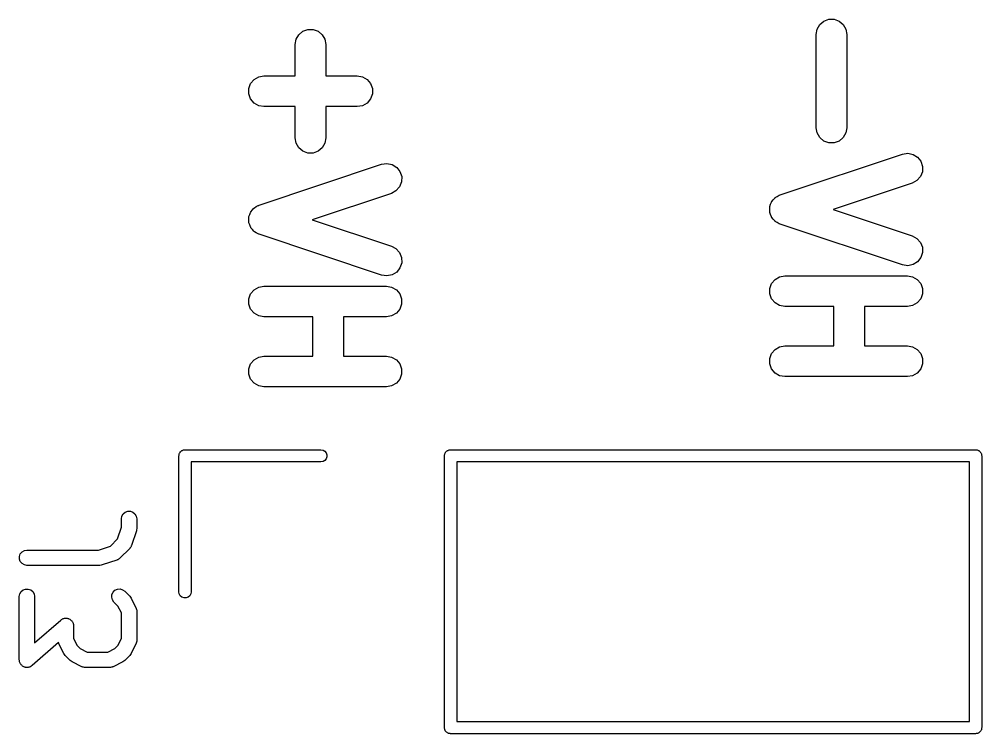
# Model space of a CAD drawing. Extents: x 70 to 226, y -104 to -44.
# Drawn here: x 164.66 to 174.09, y -102.66 to -95.67 of the extents above; entities that cross this region are included whole.
import ezdxf

# ---------------------------------------------------------------- set-up
doc = ezdxf.new("R2010")
doc.units = 0
doc.header["$MEASUREMENT"] = 0
doc.layers.add('BLACK', color=7, linetype='CONTINUOUS')

msp = doc.modelspace()

# ---------------------------------------------------------------- linework, layer by layer
at = {"layer": 'Black'}
for p, q in [((172.473, -95.763), (172.499, -95.7179)), ((172.499, -95.7179), (172.539, -95.6844)), ((172.539, -95.6844), (172.588, -95.6666)), ((172.588, -95.6666), (172.64, -95.6666)), ((172.64, -95.6666), (172.689, -95.6844)), ((172.689, -95.6844), (172.729, -95.7179)), ((172.729, -95.7179), (172.755, -95.763)), ((167.373, -95.863), (167.399, -95.8179)), ((167.399, -95.8179), (167.439, -95.7844)), ((167.439, -95.7844), (167.488, -95.7666)), ((167.488, -95.7666), (167.54, -95.7666)), ((167.54, -95.7666), (167.589, -95.7844)), ((167.589, -95.7844), (167.629, -95.8179)), ((167.629, -95.8179), (167.655, -95.863)), ((172.464, -95.8143), (172.473, -95.763)), ((172.464, -96.7286), (172.464, -95.8143)), ((172.755, -95.763), (172.764, -95.8143)), ((172.764, -95.8143), (172.764, -96.7286)), ((167.364, -95.9143), (167.373, -95.863)), ((167.364, -96.2214), (167.364, -95.9143)), ((167.655, -95.863), (167.664, -95.9143)), ((167.664, -95.9143), (167.664, -96.2214)), ((166.909, -96.3454), (166.927, -96.2964)), ((166.927, -96.2964), (166.961, -96.2565)), ((166.961, -96.2565), (167.006, -96.2305)), ((167.006, -96.2305), (167.057, -96.2214)), ((167.057, -96.2214), (167.364, -96.2214)), ((167.664, -96.2214), (167.971, -96.2214)), ((167.971, -96.2214), (168.023, -96.2305)), ((168.023, -96.2305), (168.068, -96.2565)), ((168.068, -96.2565), (168.101, -96.2964)), ((168.101, -96.2964), (168.119, -96.3454)), ((166.909, -96.3975), (166.909, -96.3454)), ((168.119, -96.3454), (168.119, -96.3975)), ((166.927, -96.4464), (166.909, -96.3975)), ((166.961, -96.4863), (166.927, -96.4464)), ((167.006, -96.5124), (166.961, -96.4863)), ((168.068, -96.4863), (168.023, -96.5124)), ((168.101, -96.4464), (168.068, -96.4863)), ((168.119, -96.3975), (168.101, -96.4464)), ((167.057, -96.5214), (167.006, -96.5124)), ((167.364, -96.5214), (167.057, -96.5214)), ((167.364, -96.8286), (167.364, -96.5214)), ((167.971, -96.5214), (167.664, -96.5214)), ((167.664, -96.5214), (167.664, -96.8286)), ((168.023, -96.5124), (167.971, -96.5214)), ((172.473, -96.7799), (172.464, -96.7286)), ((172.764, -96.7286), (172.755, -96.7799)), ((167.373, -96.8799), (167.364, -96.8286)), ((167.664, -96.8286), (167.655, -96.8799)), ((172.499, -96.825), (172.473, -96.7799)), ((172.539, -96.8585), (172.499, -96.825)), ((172.588, -96.8763), (172.539, -96.8585)), ((172.689, -96.8585), (172.64, -96.8763)), ((172.729, -96.825), (172.689, -96.8585)), ((172.755, -96.7799), (172.729, -96.825)), ((167.399, -96.925), (167.373, -96.8799)), ((167.439, -96.9585), (167.399, -96.925)), ((167.488, -96.9763), (167.439, -96.9585)), ((167.589, -96.9585), (167.54, -96.9763)), ((167.629, -96.925), (167.589, -96.9585)), ((167.655, -96.8799), (167.629, -96.925)), ((172.64, -96.8763), (172.588, -96.8763)), ((167.54, -96.9763), (167.488, -96.9763)), ((172.11, -97.3863), (173.31, -96.9863)), ((173.31, -96.9863), (173.361, -96.9786)), ((173.361, -96.9786), (173.412, -96.9891)), ((173.412, -96.9891), (173.457, -97.0163)), ((173.457, -97.0163), (173.489, -97.0571)), ((167.01, -97.4863), (168.21, -97.0863)), ((168.21, -97.0863), (168.261, -97.0786)), ((168.261, -97.0786), (168.312, -97.0891)), ((168.312, -97.0891), (168.357, -97.1163)), ((168.357, -97.1163), (168.389, -97.1571)), ((173.489, -97.0571), (173.506, -97.1066)), ((173.506, -97.1066), (173.504, -97.1586)), ((168.389, -97.1571), (168.406, -97.2066)), ((168.406, -97.2066), (168.404, -97.2586)), ((173.485, -97.2071), (173.45, -97.2461)), ((173.504, -97.1586), (173.485, -97.2071)), ((168.385, -97.3071), (168.35, -97.3461)), ((168.404, -97.2586), (168.385, -97.3071)), ((173.405, -97.2709), (172.631, -97.5286)), ((173.45, -97.2461), (173.405, -97.2709)), ((168.305, -97.3709), (167.531, -97.6286)), ((168.35, -97.3461), (168.305, -97.3709)), ((172.029, -97.4501), (172.044, -97.4336)), ((172.044, -97.4336), (172.058, -97.4163)), ((172.058, -97.4163), (172.061, -97.4142)), ((172.061, -97.4142), (172.064, -97.4111)), ((172.064, -97.4111), (172.083, -97.4006)), ((172.083, -97.4006), (172.102, -97.3891)), ((172.102, -97.3891), (172.106, -97.3882)), ((172.106, -97.3882), (172.11, -97.3863)), ((166.944, -97.5336), (166.958, -97.5163)), ((166.958, -97.5163), (166.961, -97.5142)), ((166.961, -97.5142), (166.964, -97.5111)), ((166.964, -97.5111), (166.983, -97.5006)), ((166.983, -97.5006), (167.002, -97.4891)), ((167.002, -97.4891), (167.006, -97.4882)), ((167.006, -97.4882), (167.01, -97.4863)), ((172.009, -97.5066), (172.01, -97.5026)), ((172.009, -97.5286), (172.009, -97.5066)), ((172.01, -97.4985), (172.018, -97.478)), ((172.01, -97.5026), (172.01, -97.4985)), ((172.018, -97.478), (172.025, -97.4571)), ((172.025, -97.4571), (172.028, -97.4539)), ((172.028, -97.4539), (172.029, -97.4501)), ((166.909, -97.6066), (166.91, -97.6026)), ((166.909, -97.6286), (166.909, -97.6066)), ((166.91, -97.5985), (166.918, -97.578)), ((166.91, -97.6026), (166.91, -97.5985)), ((166.918, -97.578), (166.925, -97.5571)), ((166.925, -97.5571), (166.928, -97.5539)), ((166.928, -97.5539), (166.929, -97.5501)), ((166.929, -97.5501), (166.944, -97.5336)), ((172.009, -97.5506), (172.009, -97.5286)), ((172.01, -97.5545), (172.009, -97.5506)), ((172.01, -97.5586), (172.01, -97.5545)), ((172.018, -97.5791), (172.01, -97.5586)), ((172.025, -97.6), (172.018, -97.5791)), ((172.028, -97.6032), (172.025, -97.6)), ((172.029, -97.6071), (172.028, -97.6032)), ((172.044, -97.6236), (172.029, -97.6071)), ((172.631, -97.5286), (173.405, -97.7863)), ((166.909, -97.6506), (166.909, -97.6286)), ((166.91, -97.6545), (166.909, -97.6506)), ((166.91, -97.6586), (166.91, -97.6545)), ((166.918, -97.6791), (166.91, -97.6586)), ((166.925, -97.7), (166.918, -97.6791)), ((166.928, -97.7032), (166.925, -97.7)), ((166.929, -97.7071), (166.928, -97.7032)), ((166.944, -97.7236), (166.929, -97.7071)), ((167.531, -97.6286), (168.305, -97.8863)), ((172.058, -97.6408), (172.044, -97.6236)), ((172.061, -97.643), (172.058, -97.6408)), ((172.064, -97.6461), (172.061, -97.643)), ((172.083, -97.6565), (172.064, -97.6461)), ((172.102, -97.6681), (172.083, -97.6565)), ((172.106, -97.6689), (172.102, -97.6681)), ((172.11, -97.6709), (172.106, -97.6689)), ((173.31, -98.0709), (172.11, -97.6709)), ((166.958, -97.7408), (166.944, -97.7236)), ((166.961, -97.743), (166.958, -97.7408)), ((166.964, -97.7461), (166.961, -97.743)), ((166.983, -97.7565), (166.964, -97.7461)), ((167.002, -97.7681), (166.983, -97.7565)), ((167.006, -97.7689), (167.002, -97.7681)), ((167.01, -97.7709), (167.006, -97.7689)), ((168.21, -98.1709), (167.01, -97.7709)), ((173.405, -97.7863), (173.45, -97.8111)), ((168.305, -97.8863), (168.35, -97.9111)), ((173.45, -97.8111), (173.485, -97.8501)), ((173.485, -97.8501), (173.504, -97.8985)), ((173.504, -97.8985), (173.506, -97.9506)), ((168.35, -97.9111), (168.385, -97.9501)), ((168.385, -97.9501), (168.404, -97.9985)), ((168.404, -97.9985), (168.406, -98.0506)), ((173.506, -97.9506), (173.489, -98)), ((168.406, -98.0506), (168.389, -98.1)), ((173.361, -98.0785), (173.31, -98.0709)), ((173.412, -98.0681), (173.361, -98.0785)), ((173.457, -98.0408), (173.412, -98.0681)), ((173.489, -98), (173.457, -98.0408)), ((168.261, -98.1785), (168.21, -98.1709)), ((168.312, -98.1681), (168.261, -98.1785)), ((168.357, -98.1408), (168.312, -98.1681)), ((168.389, -98.1), (168.357, -98.1408)), ((172.061, -98.2137), (172.106, -98.1876)), ((172.106, -98.1876), (172.157, -98.1786)), ((172.157, -98.1786), (173.357, -98.1786)), ((173.357, -98.1786), (173.408, -98.1876)), ((173.408, -98.1876), (173.454, -98.2137)), ((167.006, -98.2876), (167.057, -98.2786)), ((167.057, -98.2786), (168.257, -98.2786)), ((168.257, -98.2786), (168.308, -98.2876)), ((172.009, -98.3025), (172.027, -98.2536)), ((172.027, -98.2536), (172.061, -98.2137)), ((173.454, -98.2137), (173.487, -98.2536)), ((173.487, -98.2536), (173.505, -98.3025)), ((166.909, -98.4025), (166.927, -98.3536)), ((166.927, -98.3536), (166.961, -98.3137)), ((166.961, -98.3137), (167.006, -98.2876)), ((168.308, -98.2876), (168.354, -98.3137)), ((168.354, -98.3137), (168.387, -98.3536)), ((168.387, -98.3536), (168.405, -98.4025)), ((172.009, -98.3546), (172.009, -98.3025)), ((172.027, -98.4036), (172.009, -98.3546)), ((173.505, -98.3546), (173.487, -98.4036)), ((173.505, -98.3025), (173.505, -98.3546)), ((166.909, -98.4546), (166.909, -98.4025)), ((166.927, -98.5036), (166.909, -98.4546)), ((168.405, -98.4546), (168.387, -98.5036)), ((168.405, -98.4025), (168.405, -98.4546)), ((172.061, -98.4435), (172.027, -98.4036)), ((172.106, -98.4695), (172.061, -98.4435)), ((172.157, -98.4786), (172.106, -98.4695)), ((173.408, -98.4695), (173.357, -98.4786)), ((173.454, -98.4435), (173.408, -98.4695)), ((173.487, -98.4036), (173.454, -98.4435)), ((166.961, -98.5435), (166.927, -98.5036)), ((167.006, -98.5695), (166.961, -98.5435)), ((168.354, -98.5435), (168.308, -98.5695)), ((168.387, -98.5036), (168.354, -98.5435)), ((172.636, -98.4786), (172.157, -98.4786)), ((172.636, -98.8643), (172.636, -98.4786)), ((173.357, -98.4786), (172.936, -98.4786)), ((172.936, -98.4786), (172.936, -98.8643)), ((167.057, -98.5786), (167.006, -98.5695)), ((167.536, -98.5786), (167.057, -98.5786)), ((167.536, -98.9643), (167.536, -98.5786)), ((168.257, -98.5786), (167.836, -98.5786)), ((167.836, -98.5786), (167.836, -98.9643)), ((168.308, -98.5695), (168.257, -98.5786)), ((172.009, -98.9882), (172.027, -98.9393)), ((172.027, -98.9393), (172.061, -98.8994)), ((172.061, -98.8994), (172.106, -98.8733)), ((172.106, -98.8733), (172.157, -98.8643)), ((172.157, -98.8643), (172.636, -98.8643)), ((172.936, -98.8643), (173.357, -98.8643)), ((173.357, -98.8643), (173.408, -98.8733)), ((173.408, -98.8733), (173.454, -98.8994)), ((173.454, -98.8994), (173.487, -98.9393)), ((173.487, -98.9393), (173.505, -98.9882)), ((166.927, -99.0393), (166.961, -98.9994)), ((166.961, -98.9994), (167.006, -98.9733)), ((167.006, -98.9733), (167.057, -98.9643)), ((167.057, -98.9643), (167.536, -98.9643)), ((167.836, -98.9643), (168.257, -98.9643)), ((168.257, -98.9643), (168.308, -98.9733)), ((168.308, -98.9733), (168.354, -98.9994)), ((168.354, -98.9994), (168.387, -99.0393)), ((172.009, -99.0403), (172.009, -98.9882)), ((173.505, -98.9882), (173.505, -99.0403)), ((166.909, -99.0882), (166.927, -99.0393)), ((166.909, -99.1403), (166.909, -99.0882)), ((168.387, -99.0393), (168.405, -99.0882)), ((168.405, -99.0882), (168.405, -99.1403)), ((172.027, -99.0893), (172.009, -99.0403)), ((172.061, -99.1292), (172.027, -99.0893)), ((172.106, -99.1552), (172.061, -99.1292)), ((173.454, -99.1292), (173.408, -99.1552)), ((173.487, -99.0893), (173.454, -99.1292)), ((173.505, -99.0403), (173.487, -99.0893)), ((166.927, -99.1893), (166.909, -99.1403)), ((166.961, -99.2292), (166.927, -99.1893)), ((168.387, -99.1893), (168.354, -99.2292)), ((168.405, -99.1403), (168.387, -99.1893)), ((172.157, -99.1643), (172.106, -99.1552)), ((173.357, -99.1643), (172.157, -99.1643)), ((173.408, -99.1552), (173.357, -99.1643)), ((167.006, -99.2552), (166.961, -99.2292)), ((167.057, -99.2643), (167.006, -99.2552)), ((168.257, -99.2643), (167.057, -99.2643)), ((168.308, -99.2552), (168.257, -99.2643)), ((168.354, -99.2292), (168.308, -99.2552)), ((166.26, -99.8862), (166.264, -99.8836)), ((166.264, -99.8836), (166.27, -99.8827)), ((166.27, -99.8827), (166.275, -99.8809)), ((166.275, -99.8809), (166.28, -99.8809)), ((166.28, -99.8809), (166.285, -99.88)), ((166.285, -99.88), (167.615, -99.88)), ((167.615, -99.88), (167.636, -99.8836)), ((167.636, -99.8836), (167.654, -99.894)), ((168.86, -99.8862), (168.864, -99.8836)), ((168.864, -99.8836), (168.87, -99.8827)), ((168.87, -99.8827), (168.875, -99.8809)), ((168.875, -99.8809), (168.88, -99.8809)), ((168.88, -99.8809), (168.885, -99.88)), ((168.885, -99.88), (174.025, -99.88)), ((174.025, -99.88), (174.03, -99.8809)), ((174.03, -99.8809), (174.035, -99.8809)), ((174.035, -99.8809), (174.04, -99.8827)), ((174.04, -99.8827), (174.046, -99.8836)), ((174.046, -99.8836), (174.05, -99.8862)), ((166.225, -99.94), (166.226, -99.9348)), ((166.225, -101.27), (166.225, -99.94)), ((166.226, -99.9296), (166.228, -99.9247)), ((166.226, -99.9348), (166.226, -99.9296)), ((166.228, -99.9247), (166.229, -99.9195)), ((166.229, -99.9195), (166.231, -99.9149)), ((166.231, -99.9149), (166.233, -99.91)), ((166.233, -99.91), (166.236, -99.906)), ((166.236, -99.906), (166.239, -99.9014)), ((166.239, -99.9014), (166.243, -99.8981)), ((166.243, -99.8981), (166.246, -99.894)), ((166.246, -99.894), (166.251, -99.8914)), ((166.251, -99.8914), (166.255, -99.888)), ((166.255, -99.888), (166.26, -99.8862)), ((167.654, -99.894), (167.667, -99.91)), ((167.667, -99.97), (167.654, -99.986)), ((167.667, -99.91), (167.674, -99.9296)), ((167.674, -99.9504), (167.667, -99.97)), ((167.674, -99.9296), (167.674, -99.9504)), ((168.825, -99.94), (168.826, -99.9348)), ((168.825, -102.6), (168.825, -99.94)), ((168.826, -99.9296), (168.828, -99.9247)), ((168.826, -99.9348), (168.826, -99.9296)), ((168.828, -99.9247), (168.829, -99.9195)), ((168.829, -99.9195), (168.831, -99.9149)), ((168.831, -99.9149), (168.833, -99.91)), ((168.833, -99.91), (168.836, -99.906)), ((168.836, -99.906), (168.839, -99.9014)), ((168.839, -99.9014), (168.843, -99.8981)), ((168.843, -99.8981), (168.846, -99.894)), ((168.846, -99.894), (168.851, -99.8914)), ((168.851, -99.8914), (168.855, -99.888)), ((168.855, -99.888), (168.86, -99.8862)), ((174.05, -99.8862), (174.055, -99.888)), ((174.055, -99.888), (174.059, -99.8914)), ((174.059, -99.8914), (174.064, -99.894)), ((174.064, -99.894), (174.067, -99.8981)), ((174.067, -99.8981), (174.071, -99.9014)), ((174.071, -99.9014), (174.074, -99.906)), ((174.074, -99.906), (174.077, -99.91)), ((174.077, -99.91), (174.079, -99.9149)), ((174.079, -99.9149), (174.081, -99.9195)), ((174.081, -99.9195), (174.082, -99.9247)), ((174.082, -99.9247), (174.084, -99.9296)), ((174.084, -99.9296), (174.084, -99.9348)), ((174.084, -99.9348), (174.085, -99.94)), ((174.085, -99.94), (174.085, -102.6)), ((167.615, -100), (166.345, -100)), ((166.345, -100), (166.345, -101.27)), ((167.636, -99.9964), (167.615, -100)), ((167.654, -99.986), (167.636, -99.9964)), ((168.945, -100), (168.945, -102.54)), ((173.965, -100), (168.945, -100)), ((173.965, -102.54), (173.965, -100)), ((165.662, -100.556), (165.667, -100.53)), ((165.667, -100.53), (165.68, -100.508)), ((165.68, -100.508), (165.7, -100.491)), ((165.7, -100.491), (165.724, -100.482)), ((165.724, -100.482), (165.75, -100.482)), ((165.75, -100.482), (165.775, -100.491)), ((165.775, -100.491), (165.795, -100.508)), ((165.795, -100.508), (165.808, -100.53)), ((165.808, -100.53), (165.812, -100.556)), ((165.662, -100.639), (165.662, -100.556)), ((165.812, -100.556), (165.812, -100.651)), ((165.624, -100.753), (165.662, -100.639)), ((165.809, -100.675), (165.761, -100.818)), ((165.81, -100.663), (165.809, -100.675)), ((165.812, -100.651), (165.81, -100.663)), ((165.439, -100.862), (165.554, -100.823)), ((165.554, -100.823), (165.624, -100.753)), ((165.758, -100.826), (165.753, -100.833)), ((165.759, -100.821), (165.758, -100.826)), ((165.761, -100.818), (165.759, -100.821)), ((164.664, -100.924), (164.672, -100.899)), ((164.672, -100.899), (164.689, -100.879)), ((164.689, -100.879), (164.712, -100.866)), ((164.712, -100.866), (164.737, -100.862)), ((164.737, -100.862), (165.439, -100.862)), ((165.743, -100.847), (165.648, -100.942)), ((165.745, -100.843), (165.743, -100.847)), ((165.749, -100.84), (165.745, -100.843)), ((165.753, -100.833), (165.749, -100.84)), ((164.664, -100.95), (164.664, -100.924)), ((164.672, -100.974), (164.664, -100.95)), ((164.689, -100.994), (164.672, -100.974)), ((164.712, -101.007), (164.689, -100.994)), ((164.737, -101.012), (164.712, -101.007)), ((165.452, -101.012), (164.737, -101.012)), ((165.464, -101.01), (165.452, -101.012)), ((165.475, -101.008), (165.464, -101.01)), ((165.618, -100.96), (165.475, -101.008)), ((165.622, -100.958), (165.618, -100.96)), ((165.626, -100.957), (165.622, -100.958)), ((165.633, -100.952), (165.626, -100.957)), ((165.641, -100.948), (165.633, -100.952)), ((165.644, -100.945), (165.641, -100.948)), ((165.648, -100.942), (165.644, -100.945)), ((164.662, -101.318), (164.667, -101.292)), ((164.667, -101.292), (164.68, -101.269)), ((164.68, -101.269), (164.7, -101.253)), ((164.7, -101.253), (164.724, -101.244)), ((164.724, -101.244), (164.75, -101.244)), ((164.75, -101.244), (164.775, -101.253)), ((164.775, -101.253), (164.795, -101.269)), ((164.795, -101.269), (164.808, -101.292)), ((164.808, -101.292), (164.812, -101.318)), ((165.57, -101.298), (165.581, -101.275)), ((165.581, -101.275), (165.599, -101.256)), ((165.599, -101.256), (165.623, -101.245)), ((165.623, -101.245), (165.649, -101.243)), ((165.649, -101.243), (165.674, -101.25)), ((165.674, -101.25), (165.695, -101.265)), ((165.695, -101.265), (165.743, -101.312)), ((166.229, -101.291), (166.225, -101.27)), ((166.239, -101.309), (166.229, -101.291)), ((166.341, -101.291), (166.331, -101.309)), ((166.345, -101.27), (166.341, -101.291)), ((164.662, -101.937), (164.662, -101.318)), ((164.812, -101.318), (164.812, -101.771)), ((165.567, -101.324), (165.57, -101.298)), ((165.574, -101.349), (165.567, -101.324)), ((165.589, -101.371), (165.574, -101.349)), ((165.628, -101.41), (165.589, -101.371)), ((165.743, -101.312), (165.75, -101.322)), ((165.75, -101.322), (165.757, -101.332)), ((165.757, -101.332), (165.804, -101.427)), ((166.255, -101.322), (166.239, -101.309)), ((166.275, -101.329), (166.255, -101.322)), ((166.295, -101.329), (166.275, -101.329)), ((166.315, -101.322), (166.295, -101.329)), ((166.331, -101.309), (166.315, -101.322)), ((165.662, -101.478), (165.628, -101.41)), ((165.662, -101.728), (165.662, -101.478)), ((165.804, -101.427), (165.806, -101.431)), ((165.806, -101.431), (165.808, -101.435)), ((165.808, -101.435), (165.809, -101.443)), ((165.809, -101.443), (165.812, -101.452)), ((165.812, -101.452), (165.812, -101.456)), ((165.812, -101.456), (165.812, -101.46)), ((165.812, -101.46), (165.812, -101.746)), ((164.812, -101.771), (165.069, -101.547)), ((165.069, -101.547), (165.075, -101.543)), ((165.075, -101.543), (165.081, -101.538)), ((165.081, -101.538), (165.086, -101.536)), ((165.086, -101.536), (165.091, -101.533)), ((165.091, -101.533), (165.098, -101.532)), ((165.098, -101.532), (165.105, -101.529)), ((165.105, -101.529), (165.111, -101.529)), ((165.111, -101.529), (165.117, -101.528)), ((165.117, -101.528), (165.124, -101.529)), ((165.124, -101.529), (165.131, -101.529)), ((165.131, -101.529), (165.137, -101.531)), ((165.137, -101.531), (165.143, -101.532)), ((165.143, -101.532), (165.149, -101.536)), ((165.149, -101.536), (165.156, -101.538)), ((165.156, -101.538), (165.16, -101.542)), ((165.16, -101.542), (165.165, -101.545)), ((165.165, -101.545), (165.17, -101.55)), ((165.17, -101.55), (165.176, -101.555)), ((165.176, -101.555), (165.179, -101.56)), ((165.179, -101.56), (165.182, -101.564)), ((165.182, -101.564), (165.185, -101.571)), ((165.185, -101.571), (165.189, -101.578)), ((165.189, -101.578), (165.19, -101.583)), ((165.19, -101.583), (165.192, -101.589)), ((165.192, -101.589), (165.192, -101.596)), ((165.192, -101.596), (165.193, -101.603)), ((165.193, -101.603), (165.193, -101.728)), ((165.047, -101.766), (164.787, -101.993)), ((165.048, -101.772), (165.047, -101.766)), ((165.193, -101.728), (165.228, -101.797)), ((165.628, -101.797), (165.662, -101.728)), ((165.809, -101.763), (165.808, -101.772)), ((165.812, -101.755), (165.809, -101.763)), ((165.812, -101.746), (165.812, -101.75)), ((165.812, -101.75), (165.812, -101.755)), ((165.05, -101.776), (165.048, -101.772)), ((165.051, -101.78), (165.05, -101.776)), ((165.099, -101.875), (165.051, -101.78)), ((165.228, -101.797), (165.258, -101.827)), ((165.258, -101.827), (165.327, -101.862)), ((165.327, -101.862), (165.529, -101.862)), ((165.529, -101.862), (165.598, -101.827)), ((165.598, -101.827), (165.628, -101.797)), ((165.804, -101.78), (165.757, -101.875)), ((165.806, -101.776), (165.804, -101.78)), ((165.808, -101.772), (165.806, -101.776)), ((164.664, -101.944), (164.662, -101.937)), ((164.664, -101.951), (164.664, -101.944)), ((164.666, -101.957), (164.664, -101.951)), ((165.106, -101.885), (165.099, -101.875)), ((165.113, -101.894), (165.106, -101.885)), ((165.161, -101.942), (165.113, -101.894)), ((165.17, -101.949), (165.161, -101.942)), ((165.18, -101.956), (165.17, -101.949)), ((165.275, -102.004), (165.18, -101.956)), ((165.676, -101.956), (165.58, -102.004)), ((165.685, -101.949), (165.676, -101.956)), ((165.695, -101.942), (165.685, -101.949)), ((165.743, -101.894), (165.695, -101.942)), ((165.75, -101.885), (165.743, -101.894)), ((165.757, -101.875), (165.75, -101.885)), ((164.667, -101.962), (164.666, -101.957)), ((164.671, -101.969), (164.667, -101.962)), ((164.673, -101.976), (164.671, -101.969)), ((164.677, -101.98), (164.673, -101.976)), ((164.68, -101.985), (164.677, -101.98)), ((164.686, -101.99), (164.68, -101.985)), ((164.69, -101.995), (164.686, -101.99)), ((164.695, -101.998), (164.69, -101.995)), ((164.7, -102.002), (164.695, -101.998)), ((164.707, -102.004), (164.7, -102.002)), ((164.713, -102.008), (164.707, -102.004)), ((164.719, -102.009), (164.713, -102.008)), ((164.724, -102.011), (164.719, -102.009)), ((164.732, -102.011), (164.724, -102.011)), ((164.739, -102.012), (164.732, -102.011)), ((164.745, -102.011), (164.739, -102.012)), ((164.75, -102.011), (164.745, -102.011)), ((164.757, -102.008), (164.75, -102.011)), ((164.764, -102.007), (164.757, -102.008)), ((164.769, -102.004), (164.764, -102.007)), ((164.775, -102.002), (164.769, -102.004)), ((164.78, -101.997), (164.775, -102.002)), ((164.787, -101.993), (164.78, -101.997)), ((165.279, -102.005), (165.275, -102.004)), ((165.283, -102.007), (165.279, -102.005)), ((165.292, -102.009), (165.283, -102.007)), ((165.3, -102.011), (165.292, -102.009)), ((165.305, -102.011), (165.3, -102.011)), ((165.309, -102.012), (165.305, -102.011)), ((165.547, -102.012), (165.309, -102.012)), ((165.551, -102.011), (165.547, -102.012)), ((165.555, -102.011), (165.551, -102.011)), ((165.564, -102.009), (165.555, -102.011)), ((165.573, -102.007), (165.564, -102.009)), ((165.576, -102.005), (165.573, -102.007)), ((165.58, -102.004), (165.576, -102.005)), ((168.826, -102.605), (168.825, -102.6)), ((168.826, -102.61), (168.826, -102.605)), ((168.828, -102.615), (168.826, -102.61)), ((168.829, -102.621), (168.828, -102.615)), ((168.945, -102.54), (173.965, -102.54)), ((174.082, -102.615), (174.081, -102.621)), ((174.084, -102.61), (174.082, -102.615)), ((174.085, -102.6), (174.084, -102.605)), ((174.084, -102.605), (174.084, -102.61)), ((168.831, -102.625), (168.829, -102.621)), ((168.833, -102.63), (168.831, -102.625)), ((168.836, -102.634), (168.833, -102.63)), ((168.839, -102.639), (168.836, -102.634)), ((168.843, -102.642), (168.839, -102.639)), ((168.846, -102.646), (168.843, -102.642)), ((168.851, -102.649), (168.846, -102.646)), ((168.855, -102.652), (168.851, -102.649)), ((168.86, -102.654), (168.855, -102.652)), ((168.864, -102.656), (168.86, -102.654)), ((168.87, -102.657), (168.864, -102.656)), ((168.875, -102.659), (168.87, -102.657)), ((168.88, -102.659), (168.875, -102.659)), ((168.885, -102.66), (168.88, -102.659)), ((174.025, -102.66), (168.885, -102.66)), ((174.03, -102.659), (174.025, -102.66)), ((174.035, -102.659), (174.03, -102.659)), ((174.04, -102.657), (174.035, -102.659)), ((174.046, -102.656), (174.04, -102.657)), ((174.05, -102.654), (174.046, -102.656)), ((174.055, -102.652), (174.05, -102.654)), ((174.059, -102.649), (174.055, -102.652)), ((174.064, -102.646), (174.059, -102.649)), ((174.067, -102.642), (174.064, -102.646)), ((174.071, -102.639), (174.067, -102.642)), ((174.074, -102.634), (174.071, -102.639)), ((174.077, -102.63), (174.074, -102.634)), ((174.079, -102.625), (174.077, -102.63)), ((174.081, -102.621), (174.079, -102.625))]:
    msp.add_line(p, q, dxfattribs=at)

doc.saveas('drawing.dxf')
